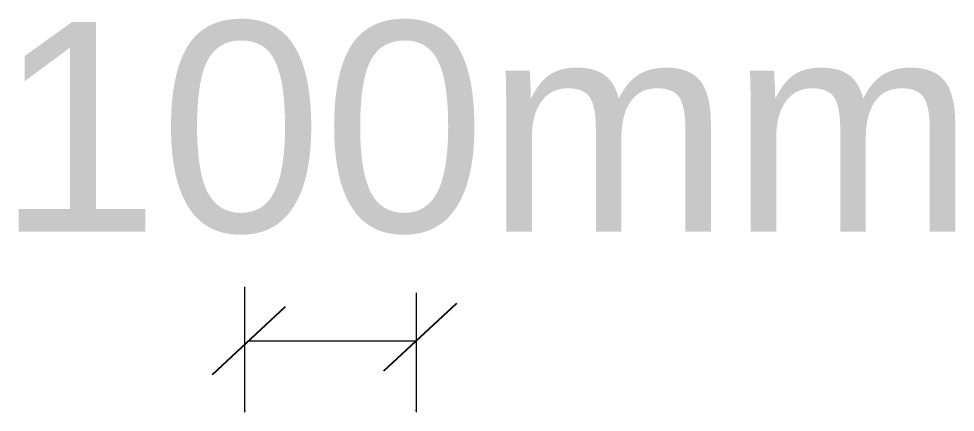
# Model space of a CAD drawing. Header units: inches. Extents: x 64995 to 402236, y -100918 to 204355.
# Drawn here: x 271202 to 271432.1, y -52254.9 to -52158.2 of the extents above; entities that cross this region are included whole.
import ezdxf

# ---------------------------------------------------------------- set-up
doc = ezdxf.new("R2010")
doc.units = ezdxf.units.IN
doc.header["$LTSCALE"] = 7
doc.header["$MEASUREMENT"] = 0
doc.layers.add('LINE', color=7, linetype='Continuous')
doc.styles.get("Standard").update_dxf_attribs({"font": 'arial.ttf'})

msp = doc.modelspace()

# ---------------------------------------------------------------- linework, layer by layer
at = {"color": 0, "lineweight": -3, "ltscale": 0.5}
for p, q in [((271291.6898, -52244.7182), (271309.66245, -52228.03536)), ((271249.56579, -52245.60427), (271267.53845, -52228.92144))]:
    msp.add_line(p, q, dxfattribs=at)
at = {"layer": 'LINE', "color": 7, "lineweight": 13, "ltscale": 0.5}
for p, q in [((271257.49603, -52224.03445), (271257.49603, -52254.88665)), ((271299.62004, -52225.55536), (271299.62004, -52254.88665)), ((271258.5165, -52237.35708), (271299.82551, -52237.35708))]:
    msp.add_line(p, q, dxfattribs=at)
at = {"layer": 'LINE', "color": 7, "lineweight": -3, "ltscale": 0.5}
for points in [[(271257.90353, -52254.45473), (271257.90353, -52254.59056), (271257.49603, -52254.52265)], [(271299.21254, -52254.45473), (271299.21254, -52254.59056), (271299.62004, -52254.52265)]]:
    msp.add_solid(points, dxfattribs=at)

# ---------------------------------------------------------------- texts
at = {"layer": 'LINE', "color": 7, "lineweight": 13, "ltscale": 0.5, "insert": (271196.51164, -52158.92718), "char_height": 51.596672, "width": 1982.9042238, "attachment_point": 1}
msp.add_mtext('100mm', dxfattribs=at)

doc.saveas('drawing.dxf')
